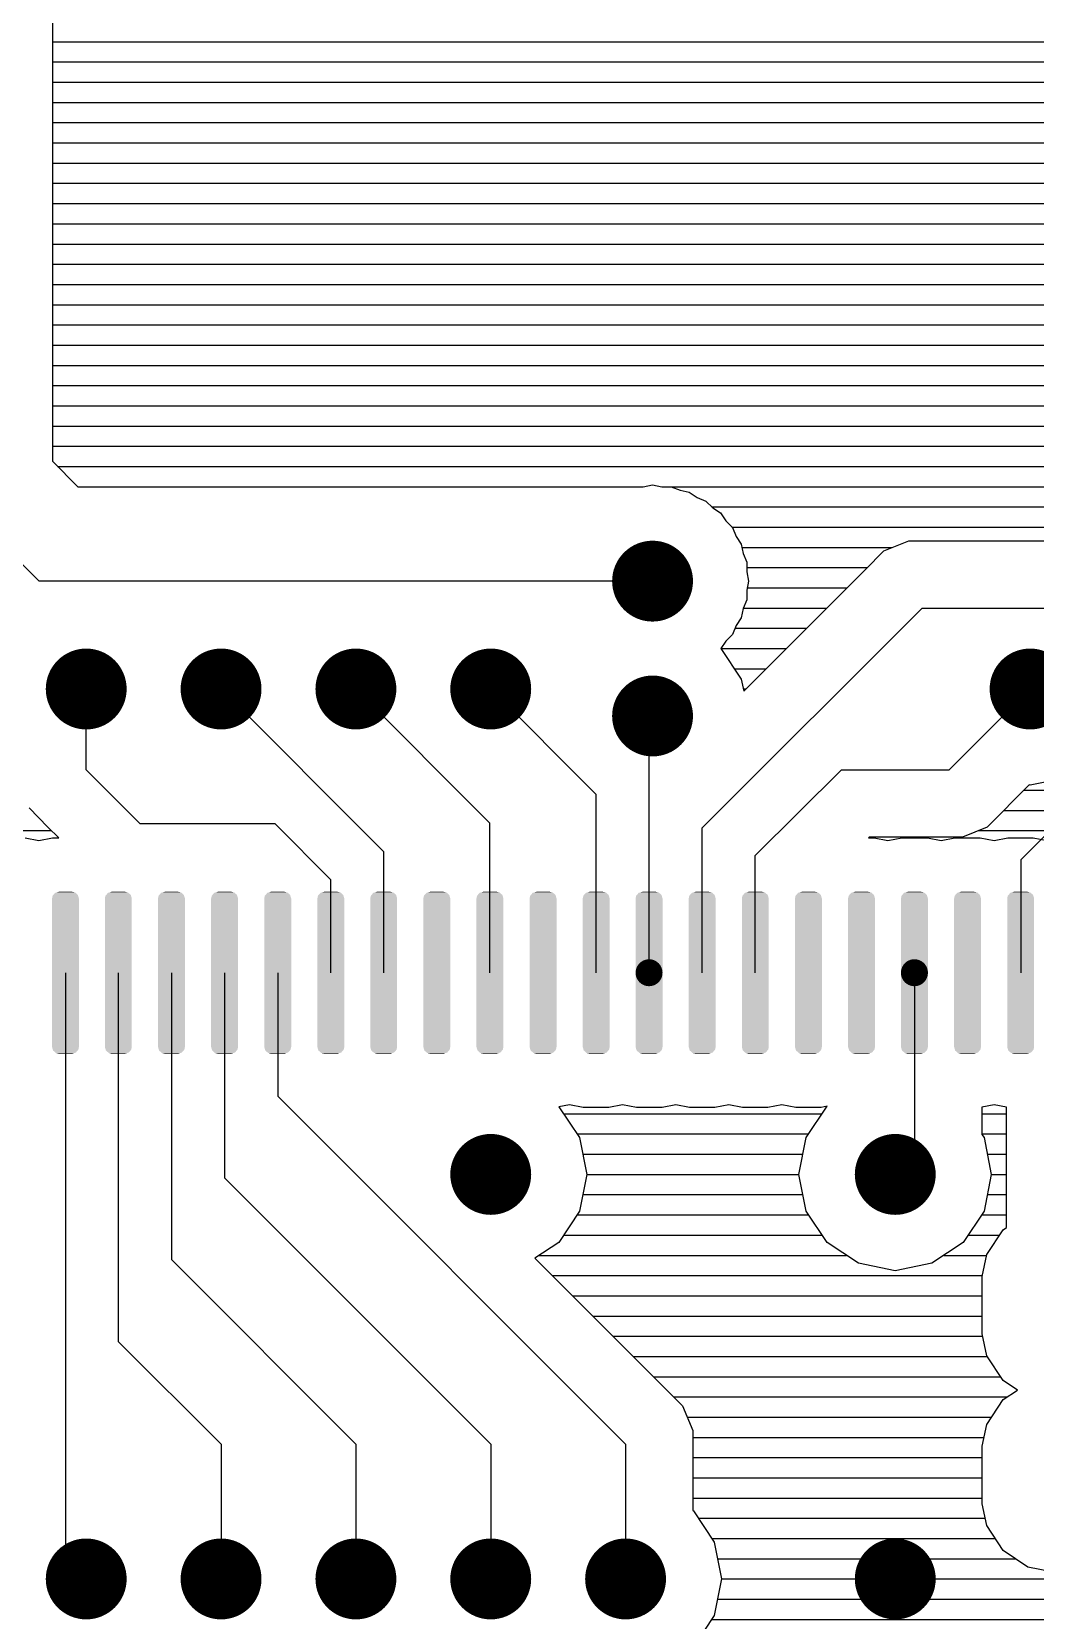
# Model space of a CAD drawing. Extents: x 295 to 953, y 10 to 290.
# Drawn here: x 776.16 to 796.95, y 116.76 to 149.67 of the extents above; entities that cross this region are included whole.
import ezdxf

# ---------------------------------------------------------------- set-up
doc = ezdxf.new("R2010")
doc.units = 0
doc.header["$LTSCALE"] = 5
doc.header["$MEASUREMENT"] = 0
doc.layers.get('0').update_dxf_attribs({"linetype": 'CONTINUOUS', "lineweight": 25})

msp = doc.modelspace()

# ---------------------------------------------------------------- linework, layer by layer
for p, q in [((776.592, 152.233), (776.592, 140.778)), ((776.592, 149.467), (806.113, 149.467)), ((776.592, 149.048), (806.074, 149.048)), ((776.592, 148.629), (806.091, 148.629)), ((776.592, 148.21), (806.085, 148.21)), ((776.592, 147.791), (806.074, 147.791)), ((776.592, 147.372), (806.124, 147.372)), ((776.592, 146.953), (806.074, 146.953)), ((776.592, 146.534), (806.074, 146.534)), ((776.592, 146.114), (806.102, 146.114)), ((776.592, 145.695), (806.074, 145.695)), ((776.592, 145.276), (806.102, 145.276)), ((776.592, 144.857), (806.074, 144.857)), ((776.592, 144.438), (806.074, 144.438)), ((776.592, 144.019), (806.124, 144.019)), ((776.592, 143.6), (806.074, 143.6)), ((776.592, 143.181), (806.08, 143.181)), ((776.592, 142.762), (806.091, 142.762)), ((776.592, 142.343), (806.074, 142.343)), ((776.592, 141.923), (806.113, 141.923)), ((776.592, 141.504), (806.074, 141.504)), ((776.592, 141.085), (806.074, 141.085)), ((776.592, 140.778), (777.117, 140.247)), ((776.698, 140.666), (806.113, 140.666)), ((777.117, 140.247), (788.83, 140.247)), ((777.117, 140.247), (788.83, 140.247)), ((788.83, 140.247), (789.025, 140.286)), ((789.025, 140.286), (789.215, 140.247)), ((789.215, 140.247), (806.074, 140.247)), ((789.215, 140.247), (789.411, 140.247)), ((789.411, 140.247), (789.595, 140.174)), ((776.312, 138.291), (774.636, 139.968)), ((789.595, 140.174), (789.785, 140.135)), ((789.785, 140.135), (789.947, 140.023)), ((789.947, 140.023), (790.132, 139.951)), ((790.132, 139.951), (790.271, 139.811)), ((790.249, 139.828), (806.091, 139.828)), ((790.271, 139.811), (790.433, 139.705)), ((790.433, 139.705), (790.54, 139.537)), ((790.54, 139.537), (790.679, 139.403)), ((790.668, 139.409), (806.085, 139.409)), ((790.679, 139.403), (790.757, 139.219)), ((790.757, 139.219), (790.864, 139.057)), ((790.864, 139.057), (790.903, 138.861)), ((790.875, 138.99), (793.993, 138.99)), ((793.428, 138.526), (793.82, 138.917)), ((793.82, 138.917), (794.334, 139.129)), ((794.334, 139.129), (798.24, 139.129)), ((790.903, 138.861), (790.981, 138.682)), ((790.981, 138.682), (790.981, 138.487)), ((790.981, 138.571), (793.473, 138.571)), ((789.025, 138.291), (776.312, 138.291)), ((790.914, 136.011), (793.428, 138.526)), ((790.981, 138.487), (791.014, 138.291)), ((791.014, 138.291), (790.981, 138.101)), ((790.981, 138.101), (790.981, 137.906)), ((790.987, 138.152), (793.054, 138.152)), ((790.053, 133.178), (794.613, 137.732)), ((790.903, 137.721), (790.864, 137.531)), ((790.981, 137.906), (790.903, 137.721)), ((790.908, 137.732), (792.635, 137.732)), ((794.613, 137.732), (797.966, 137.732)), ((790.757, 137.369), (790.679, 137.185)), ((790.735, 137.313), (792.216, 137.313)), ((790.864, 137.531), (790.757, 137.369)), ((790.54, 137.045), (790.439, 136.894)), ((790.679, 137.185), (790.54, 137.045)), ((790.439, 136.894), (791.797, 136.894)), ((790.439, 136.894), (790.864, 136.263)), ((790.724, 136.475), (791.378, 136.475)), ((790.864, 136.263), (790.914, 136.011)), ((777.29, 134.38), (777.29, 136.056)), ((783.454, 132.681), (780.084, 136.056)), ((785.656, 133.279), (782.878, 136.056)), ((787.857, 133.871), (785.672, 136.056)), ((788.953, 130.177), (788.953, 135.989)), ((788.953, 135.989), (789.025, 135.497)), ((790.903, 136.056), (790.959, 136.056)), ((795.172, 134.38), (796.848, 136.056)), ((778.408, 133.262), (777.29, 134.38)), ((791.154, 132.603), (792.937, 134.38)), ((792.937, 134.38), (795.172, 134.38)), ((796.832, 134.067), (795.96, 133.195)), ((796.725, 133.961), (806.214, 133.961)), ((796.848, 134.061), (796.832, 134.067)), ((797.608, 134.218), (796.848, 134.061)), ((787.857, 130.177), (787.857, 133.871)), ((797.966, 133.821), (796.653, 132.513)), ((776.497, 133.195), (776.106, 133.592)), ((796.306, 133.541), (806.583, 133.541)), ((752.72, 133.122), (776.57, 133.122)), ((776.022, 132.971), (776.307, 132.916)), ((776.307, 132.916), (776.592, 132.971)), ((776.72, 132.971), (776.497, 133.195)), ((776.592, 132.971), (776.72, 132.971)), ((781.202, 133.262), (778.408, 133.262)), ((782.359, 132.105), (781.202, 133.262)), ((785.656, 130.177), (785.656, 133.279)), ((790.053, 130.177), (790.053, 133.178)), ((793.512, 132.983), (793.501, 132.971)), ((793.501, 132.971), (793.618, 132.971)), ((795.446, 132.983), (793.512, 132.983)), ((793.618, 132.971), (793.903, 132.916)), ((793.903, 132.916), (794.188, 132.971)), ((794.188, 132.971), (794.719, 132.971)), ((794.719, 132.971), (795.004, 132.916)), ((795.004, 132.916), (795.289, 132.971)), ((795.289, 132.971), (795.815, 132.971)), ((795.96, 133.195), (795.446, 132.983)), ((795.787, 133.122), (810.98, 133.122)), ((795.815, 132.971), (796.105, 132.916)), ((796.105, 132.916), (796.39, 132.971)), ((796.39, 132.971), (796.915, 132.971)), ((796.915, 132.971), (797.2, 132.916)), ((783.454, 130.177), (783.454, 132.681)), ((791.154, 130.177), (791.154, 132.603)), ((796.653, 132.513), (796.653, 130.177)), ((782.359, 130.177), (782.359, 132.105)), ((776.86, 130.177), (776.86, 118.046)), ((777.955, 130.177), (777.955, 122.533)), ((779.056, 130.177), (779.056, 124.232)), ((780.157, 130.177), (780.157, 125.925)), ((781.258, 130.177), (781.258, 127.618)), ((794.451, 130.177), (794.451, 126.4)), ((781.258, 127.618), (788.466, 120.41)), ((787.304, 127.439), (787.086, 127.4)), ((787.086, 127.4), (787.511, 126.763)), ((787.589, 127.383), (787.304, 127.439)), ((788.12, 127.383), (787.589, 127.383)), ((788.405, 127.439), (788.12, 127.383)), ((788.69, 127.383), (788.405, 127.439)), ((789.221, 127.383), (788.69, 127.383)), ((789.506, 127.439), (789.221, 127.383)), ((789.791, 127.383), (789.506, 127.439)), ((790.316, 127.383), (789.791, 127.383)), ((790.607, 127.439), (790.316, 127.383)), ((790.892, 127.383), (790.607, 127.439)), ((791.417, 127.383), (790.892, 127.383)), ((791.702, 127.439), (791.417, 127.383)), ((791.992, 127.383), (791.702, 127.439)), ((792.518, 127.383), (791.992, 127.383)), ((792.21, 126.763), (792.641, 127.411)), ((792.641, 127.411), (792.518, 127.383)), ((796.105, 127.439), (795.848, 127.389)), ((795.848, 127.389), (795.848, 126.825)), ((796.357, 127.389), (796.105, 127.439)), ((796.357, 124.897), (796.357, 127.389)), ((787.181, 127.255), (792.54, 127.255)), ((795.848, 127.255), (796.357, 127.255)), ((787.461, 126.836), (792.261, 126.836)), ((787.511, 126.763), (787.662, 125.998)), ((792.059, 125.998), (792.21, 126.763)), ((795.848, 126.836), (796.357, 126.836)), ((795.848, 126.825), (795.893, 126.763)), ((795.893, 126.763), (796.044, 125.998)), ((787.578, 126.417), (792.143, 126.417)), ((794.451, 126.4), (794.054, 125.998)), ((795.96, 126.417), (796.357, 126.417)), ((780.157, 125.925), (785.672, 120.41)), ((787.662, 125.998), (787.511, 125.238)), ((787.662, 125.998), (792.059, 125.998)), ((792.21, 125.238), (792.059, 125.998)), ((796.044, 125.998), (795.893, 125.238)), ((796.044, 125.998), (796.357, 125.998)), ((787.578, 125.579), (792.143, 125.579)), ((795.96, 125.579), (796.357, 125.579)), ((787.511, 125.238), (787.081, 124.589)), ((787.461, 125.159), (792.261, 125.159)), ((792.641, 124.589), (792.21, 125.238)), ((795.893, 125.238), (795.463, 124.589)), ((795.843, 125.159), (796.357, 125.159)), ((795.949, 124.338), (796.29, 124.852)), ((796.29, 124.852), (796.357, 124.897)), ((787.081, 124.589), (786.589, 124.26)), ((787.181, 124.74), (792.54, 124.74)), ((793.289, 124.159), (792.641, 124.589)), ((795.463, 124.589), (794.814, 124.159)), ((795.563, 124.74), (796.217, 124.74)), ((779.056, 124.232), (782.878, 120.41)), ((786.589, 124.26), (789.254, 121.594)), ((786.678, 124.321), (793.043, 124.321)), ((794.054, 124.003), (793.289, 124.159)), ((794.814, 124.159), (794.054, 124.003)), ((795.06, 124.321), (795.943, 124.321)), ((795.854, 123.88), (795.949, 124.338)), ((786.946, 123.902), (795.859, 123.902)), ((795.854, 122.695), (795.854, 123.88)), ((787.366, 123.483), (795.854, 123.483)), ((787.785, 123.064), (795.854, 123.064)), ((777.955, 122.533), (780.084, 120.41)), ((788.204, 122.645), (795.865, 122.645)), ((795.949, 122.242), (795.854, 122.695)), ((788.623, 122.226), (795.954, 122.226)), ((796.29, 121.728), (795.949, 122.242)), ((789.042, 121.807), (796.234, 121.807)), ((789.254, 121.594), (789.645, 121.203)), ((796.586, 121.527), (796.29, 121.728)), ((796.29, 121.332), (796.586, 121.527)), ((789.461, 121.388), (796.373, 121.388)), ((789.645, 121.203), (789.863, 120.689)), ((795.949, 120.818), (796.29, 121.332)), ((789.746, 120.968), (796.049, 120.968)), ((795.854, 120.365), (795.949, 120.818)), ((789.863, 120.689), (789.863, 119.035)), ((789.863, 120.549), (795.893, 120.549)), ((780.084, 120.41), (780.084, 117.616)), ((782.878, 120.41), (782.878, 117.616)), ((785.672, 120.41), (785.672, 117.616)), ((788.466, 120.41), (788.466, 117.616)), ((795.854, 119.175), (795.854, 120.365)), ((789.863, 120.13), (795.854, 120.13)), ((789.863, 119.711), (795.854, 119.711)), ((789.863, 119.292), (795.854, 119.292)), ((795.949, 118.722), (795.854, 119.175)), ((789.863, 119.035), (789.875, 119.029)), ((789.875, 119.029), (790.305, 118.381)), ((789.975, 118.873), (795.915, 118.873)), ((796.29, 118.208), (795.949, 118.722)), ((790.255, 118.454), (796.122, 118.454)), ((790.305, 118.381), (790.456, 117.616)), ((796.804, 117.861), (796.29, 118.208)), ((776.86, 118.046), (777.29, 117.616)), ((790.372, 118.035), (796.547, 118.035)), ((797.262, 117.772), (796.804, 117.861)), ((790.456, 117.616), (790.305, 116.856)), ((790.456, 117.616), (800.179, 117.616)), ((790.372, 117.197), (800.793, 117.197)), ((790.305, 116.856), (789.875, 116.207)), ((790.255, 116.777), (817.245, 116.777))]:
    msp.add_line(p, q)
for points, const_width in [([(788.606, 138.291, 1), (789.444, 138.291, 1)], 0.838), ([(776.871, 136.056, 1), (777.709, 136.056, 1)], 0.838), ([(779.665, 136.056, 1), (780.503, 136.056, 1)], 0.838), ([(782.459, 136.056, 1), (783.297, 136.056, 1)], 0.838), ([(785.253, 136.056, 1), (786.091, 136.056, 1)], 0.838), ([(796.429, 136.056, 1), (797.267, 136.056, 1)], 0.838), ([(788.606, 135.497, 1), (789.444, 135.497, 1)], 0.838), ([(788.813, 130.177, 1), (789.092, 130.177, 1)], 0.279), ([(794.311, 130.177, 1), (794.591, 130.177, 1)], 0.279), ([(785.253, 125.998, 1), (786.091, 125.998, 1)], 0.838), ([(793.635, 125.998, 1), (794.473, 125.998, 1)], 0.838), ([(776.871, 117.616, 1), (777.709, 117.616, 1)], 0.838), ([(779.665, 117.616, 1), (780.503, 117.616, 1)], 0.838), ([(782.459, 117.616, 1), (783.297, 117.616, 1)], 0.838), ([(785.253, 117.616, 1), (786.091, 117.616, 1)], 0.838), ([(788.047, 117.616, 1), (788.885, 117.616, 1)], 0.838), ([(793.635, 117.616, 1), (794.473, 117.616, 1)], 0.838)]:
    msp.add_lwpolyline(points, format="xyb", close=True, dxfattribs=dict(const_width=const_width))
for points in [[(776.581, 131.714), (776.594, 131.773), (777.139, 131.714), (777.122, 131.773)], [(776.581, 128.641), (776.581, 131.714), (777.139, 128.641), (777.139, 131.714)], [(776.594, 131.773), (776.608, 131.789), (777.122, 131.773), (777.118, 131.789)], [(776.608, 131.789), (776.645, 131.832), (777.118, 131.789), (777.069, 131.832)], [(776.645, 131.832), (776.676, 131.841), (777.069, 131.832), (777.059, 131.841)], [(776.676, 131.841), (776.72, 131.854), (777.059, 131.841), (777, 131.854)], [(777.676, 131.714), (777.689, 131.773), (778.235, 131.714), (778.218, 131.773)], [(777.676, 128.641), (777.676, 131.714), (778.235, 128.641), (778.235, 131.714)], [(777.689, 131.773), (777.703, 131.789), (778.218, 131.773), (778.213, 131.789)], [(777.703, 131.789), (777.741, 131.832), (778.213, 131.789), (778.164, 131.832)], [(777.741, 131.832), (777.771, 131.841), (778.164, 131.832), (778.154, 131.841)], [(777.771, 131.841), (777.816, 131.854), (778.154, 131.841), (778.095, 131.854)], [(778.777, 131.714), (778.79, 131.773), (779.336, 131.714), (779.318, 131.773)], [(778.777, 128.641), (778.777, 131.714), (779.336, 128.641), (779.336, 131.714)], [(778.79, 131.773), (778.804, 131.789), (779.318, 131.773), (779.314, 131.789)], [(778.804, 131.789), (778.841, 131.832), (779.314, 131.789), (779.265, 131.832)], [(778.841, 131.832), (778.872, 131.841), (779.265, 131.832), (779.255, 131.841)], [(778.872, 131.841), (778.916, 131.854), (779.255, 131.841), (779.196, 131.854)], [(779.878, 131.714), (779.891, 131.773), (780.436, 131.714), (780.419, 131.773)], [(779.878, 128.641), (779.878, 131.714), (780.436, 128.641), (780.436, 131.714)], [(779.891, 131.773), (779.905, 131.789), (780.419, 131.773), (780.414, 131.789)], [(779.905, 131.789), (779.942, 131.832), (780.414, 131.789), (780.366, 131.832)], [(779.942, 131.832), (779.973, 131.841), (780.366, 131.832), (780.356, 131.841)], [(779.973, 131.841), (780.017, 131.854), (780.356, 131.841), (780.297, 131.854)], [(780.978, 131.714), (780.991, 131.773), (781.537, 131.714), (781.52, 131.773)], [(780.978, 128.641), (780.978, 131.714), (781.537, 128.641), (781.537, 131.714)], [(780.991, 131.773), (781.006, 131.789), (781.52, 131.773), (781.515, 131.789)], [(781.006, 131.789), (781.043, 131.832), (781.515, 131.789), (781.467, 131.832)], [(781.043, 131.832), (781.073, 131.841), (781.467, 131.832), (781.456, 131.841)], [(781.073, 131.841), (781.118, 131.854), (781.456, 131.841), (781.398, 131.854)], [(782.079, 131.714), (782.092, 131.773), (782.638, 131.714), (782.621, 131.773)], [(782.079, 128.641), (782.079, 131.714), (782.638, 128.641), (782.638, 131.714)], [(782.092, 131.773), (782.106, 131.789), (782.621, 131.773), (782.616, 131.789)], [(782.106, 131.789), (782.144, 131.832), (782.616, 131.789), (782.567, 131.832)], [(782.144, 131.832), (782.174, 131.841), (782.567, 131.832), (782.557, 131.841)], [(782.174, 131.841), (782.219, 131.854), (782.557, 131.841), (782.498, 131.854)], [(783.175, 131.714), (783.188, 131.773), (783.733, 131.714), (783.716, 131.773)], [(783.175, 128.641), (783.175, 131.714), (783.733, 128.641), (783.733, 131.714)], [(783.188, 131.773), (783.202, 131.789), (783.716, 131.773), (783.711, 131.789)], [(783.202, 131.789), (783.239, 131.832), (783.711, 131.789), (783.663, 131.832)], [(783.239, 131.832), (783.269, 131.841), (783.663, 131.832), (783.653, 131.841)], [(783.269, 131.841), (783.314, 131.854), (783.653, 131.841), (783.594, 131.854)], [(784.275, 131.714), (784.288, 131.773), (784.834, 131.714), (784.817, 131.773)], [(784.275, 128.641), (784.275, 131.714), (784.834, 128.641), (784.834, 131.714)], [(784.288, 131.773), (784.303, 131.789), (784.817, 131.773), (784.812, 131.789)], [(784.303, 131.789), (784.34, 131.832), (784.812, 131.789), (784.764, 131.832)], [(784.34, 131.832), (784.37, 131.841), (784.764, 131.832), (784.753, 131.841)], [(784.37, 131.841), (784.415, 131.854), (784.753, 131.841), (784.694, 131.854)], [(785.376, 131.714), (785.389, 131.773), (785.935, 131.714), (785.918, 131.773)], [(785.376, 128.641), (785.376, 131.714), (785.935, 128.641), (785.935, 131.714)], [(785.389, 131.773), (785.403, 131.789), (785.918, 131.773), (785.913, 131.789)], [(785.403, 131.789), (785.441, 131.832), (785.913, 131.789), (785.864, 131.832)], [(785.441, 131.832), (785.471, 131.841), (785.864, 131.832), (785.854, 131.841)], [(785.471, 131.841), (785.516, 131.854), (785.854, 131.841), (785.795, 131.854)], [(786.477, 131.714), (786.49, 131.773), (787.036, 131.714), (787.019, 131.773)], [(786.477, 128.641), (786.477, 131.714), (787.036, 128.641), (787.036, 131.714)], [(786.49, 131.773), (786.504, 131.789), (787.019, 131.773), (787.014, 131.789)], [(786.504, 131.789), (786.542, 131.832), (787.014, 131.789), (786.965, 131.832)], [(786.542, 131.832), (786.572, 131.841), (786.965, 131.832), (786.955, 131.841)], [(786.572, 131.841), (786.617, 131.854), (786.955, 131.841), (786.896, 131.854)], [(787.578, 131.714), (787.591, 131.773), (788.137, 131.714), (788.119, 131.773)], [(787.578, 128.641), (787.578, 131.714), (788.137, 128.641), (788.137, 131.714)], [(787.591, 131.773), (787.605, 131.789), (788.119, 131.773), (788.115, 131.789)], [(787.605, 131.789), (787.642, 131.832), (788.115, 131.789), (788.066, 131.832)], [(787.642, 131.832), (787.673, 131.841), (788.066, 131.832), (788.056, 131.841)], [(787.673, 131.841), (787.718, 131.854), (788.056, 131.841), (787.997, 131.854)], [(788.673, 131.714), (788.686, 131.773), (789.232, 131.714), (789.215, 131.773)], [(788.673, 128.641), (788.673, 131.714), (789.232, 128.641), (789.232, 131.714)], [(788.686, 131.773), (788.7, 131.789), (789.215, 131.773), (789.21, 131.789)], [(788.7, 131.789), (788.738, 131.832), (789.21, 131.789), (789.161, 131.832)], [(788.738, 131.832), (788.768, 131.841), (789.161, 131.832), (789.151, 131.841)], [(788.768, 131.841), (788.813, 131.854), (789.151, 131.841), (789.092, 131.854)], [(789.774, 131.714), (789.787, 131.773), (790.333, 131.714), (790.316, 131.773)], [(789.774, 128.641), (789.774, 131.714), (790.333, 128.641), (790.333, 131.714)], [(789.787, 131.773), (789.801, 131.789), (790.316, 131.773), (790.311, 131.789)], [(789.801, 131.789), (789.839, 131.832), (790.311, 131.789), (790.262, 131.832)], [(789.839, 131.832), (789.869, 131.841), (790.262, 131.832), (790.252, 131.841)], [(789.869, 131.841), (789.914, 131.854), (790.252, 131.841), (790.193, 131.854)], [(790.875, 131.714), (790.888, 131.773), (791.434, 131.714), (791.416, 131.773)], [(790.875, 128.641), (790.875, 131.714), (791.434, 128.641), (791.434, 131.714)], [(790.888, 131.773), (790.902, 131.789), (791.416, 131.773), (791.412, 131.789)], [(790.902, 131.789), (790.939, 131.832), (791.412, 131.789), (791.363, 131.832)], [(790.939, 131.832), (790.97, 131.841), (791.363, 131.832), (791.353, 131.841)], [(790.97, 131.841), (791.014, 131.854), (791.353, 131.841), (791.294, 131.854)], [(791.976, 131.714), (791.989, 131.773), (792.534, 131.714), (792.517, 131.773)], [(791.976, 128.641), (791.976, 131.714), (792.534, 128.641), (792.534, 131.714)], [(791.989, 131.773), (792.003, 131.789), (792.517, 131.773), (792.513, 131.789)], [(792.003, 131.789), (792.04, 131.832), (792.513, 131.789), (792.464, 131.832)], [(792.04, 131.832), (792.071, 131.841), (792.464, 131.832), (792.454, 131.841)], [(792.071, 131.841), (792.115, 131.854), (792.454, 131.841), (792.395, 131.854)], [(793.076, 131.714), (793.09, 131.773), (793.635, 131.714), (793.618, 131.773)], [(793.076, 128.641), (793.076, 131.714), (793.635, 128.641), (793.635, 131.714)], [(793.09, 131.773), (793.104, 131.789), (793.618, 131.773), (793.613, 131.789)], [(793.104, 131.789), (793.141, 131.832), (793.613, 131.789), (793.565, 131.832)], [(793.141, 131.832), (793.171, 131.841), (793.565, 131.832), (793.554, 131.841)], [(793.171, 131.841), (793.216, 131.854), (793.554, 131.841), (793.496, 131.854)], [(794.172, 131.714), (794.185, 131.773), (794.731, 131.714), (794.713, 131.773)], [(794.172, 128.641), (794.172, 131.714), (794.731, 128.641), (794.731, 131.714)], [(794.185, 131.773), (794.199, 131.789), (794.713, 131.773), (794.709, 131.789)], [(794.199, 131.789), (794.236, 131.832), (794.709, 131.789), (794.66, 131.832)], [(794.236, 131.832), (794.267, 131.841), (794.66, 131.832), (794.65, 131.841)], [(794.267, 131.841), (794.311, 131.854), (794.65, 131.841), (794.591, 131.854)], [(795.273, 131.714), (795.286, 131.773), (795.831, 131.714), (795.814, 131.773)], [(795.273, 128.641), (795.273, 131.714), (795.831, 128.641), (795.831, 131.714)], [(795.286, 131.773), (795.3, 131.789), (795.814, 131.773), (795.809, 131.789)], [(795.3, 131.789), (795.337, 131.832), (795.809, 131.789), (795.761, 131.832)], [(795.337, 131.832), (795.367, 131.841), (795.761, 131.832), (795.751, 131.841)], [(795.367, 131.841), (795.412, 131.854), (795.751, 131.841), (795.692, 131.854)], [(796.373, 131.714), (796.386, 131.773), (796.932, 131.714), (796.915, 131.773)], [(796.373, 128.641), (796.373, 131.714), (796.932, 128.641), (796.932, 131.714)], [(796.386, 131.773), (796.401, 131.789), (796.915, 131.773), (796.91, 131.789)], [(796.401, 131.789), (796.438, 131.832), (796.91, 131.789), (796.862, 131.832)], [(796.438, 131.832), (796.468, 131.841), (796.862, 131.832), (796.851, 131.841)], [(796.468, 131.841), (796.513, 131.854), (796.851, 131.841), (796.792, 131.854)], [(776.598, 128.582), (776.581, 128.641), (777.126, 128.582), (777.139, 128.641)], [(776.603, 128.566), (776.598, 128.582), (777.112, 128.566), (777.126, 128.582)], [(776.651, 128.523), (776.603, 128.566), (777.075, 128.523), (777.112, 128.566)], [(776.661, 128.514), (776.651, 128.523), (777.045, 128.514), (777.075, 128.523)], [(776.72, 128.501), (776.661, 128.514), (777, 128.501), (777.045, 128.514)], [(777.693, 128.582), (777.676, 128.641), (778.222, 128.582), (778.235, 128.641)], [(777.698, 128.566), (777.693, 128.582), (778.208, 128.566), (778.222, 128.582)], [(777.747, 128.523), (777.698, 128.566), (778.17, 128.523), (778.208, 128.566)], [(777.757, 128.514), (777.747, 128.523), (778.14, 128.514), (778.17, 128.523)], [(777.816, 128.501), (777.757, 128.514), (778.095, 128.501), (778.14, 128.514)], [(778.794, 128.582), (778.777, 128.641), (779.323, 128.582), (779.336, 128.641)], [(778.799, 128.566), (778.794, 128.582), (779.308, 128.566), (779.323, 128.582)], [(778.847, 128.523), (778.799, 128.566), (779.271, 128.523), (779.308, 128.566)], [(778.858, 128.514), (778.847, 128.523), (779.241, 128.514), (779.271, 128.523)], [(778.916, 128.501), (778.858, 128.514), (779.196, 128.501), (779.241, 128.514)], [(779.895, 128.582), (779.878, 128.641), (780.423, 128.582), (780.436, 128.641)], [(779.9, 128.566), (779.895, 128.582), (780.409, 128.566), (780.423, 128.582)], [(779.948, 128.523), (779.9, 128.566), (780.372, 128.523), (780.409, 128.566)], [(779.958, 128.514), (779.948, 128.523), (780.341, 128.514), (780.372, 128.523)], [(780.017, 128.501), (779.958, 128.514), (780.297, 128.501), (780.341, 128.514)], [(780.996, 128.582), (780.978, 128.641), (781.524, 128.582), (781.537, 128.641)], [(781, 128.566), (780.996, 128.582), (781.51, 128.566), (781.524, 128.582)], [(781.049, 128.523), (781, 128.566), (781.473, 128.523), (781.51, 128.566)], [(781.059, 128.514), (781.049, 128.523), (781.442, 128.514), (781.473, 128.523)], [(781.118, 128.501), (781.059, 128.514), (781.398, 128.501), (781.442, 128.514)], [(782.096, 128.582), (782.079, 128.641), (782.625, 128.582), (782.638, 128.641)], [(782.101, 128.566), (782.096, 128.582), (782.611, 128.566), (782.625, 128.582)], [(782.15, 128.523), (782.101, 128.566), (782.573, 128.523), (782.611, 128.566)], [(782.16, 128.514), (782.15, 128.523), (782.543, 128.514), (782.573, 128.523)], [(782.219, 128.501), (782.16, 128.514), (782.498, 128.501), (782.543, 128.514)], [(783.192, 128.582), (783.175, 128.641), (783.72, 128.582), (783.733, 128.641)], [(783.196, 128.566), (783.192, 128.582), (783.706, 128.566), (783.72, 128.582)], [(783.245, 128.523), (783.196, 128.566), (783.669, 128.523), (783.706, 128.566)], [(783.255, 128.514), (783.245, 128.523), (783.638, 128.514), (783.669, 128.523)], [(783.314, 128.501), (783.255, 128.514), (783.594, 128.501), (783.638, 128.514)], [(784.293, 128.582), (784.275, 128.641), (784.821, 128.582), (784.834, 128.641)], [(784.297, 128.566), (784.293, 128.582), (784.807, 128.566), (784.821, 128.582)], [(784.346, 128.523), (784.297, 128.566), (784.77, 128.523), (784.807, 128.566)], [(784.356, 128.514), (784.346, 128.523), (784.739, 128.514), (784.77, 128.523)], [(784.415, 128.501), (784.356, 128.514), (784.694, 128.501), (784.739, 128.514)], [(785.393, 128.582), (785.376, 128.641), (785.922, 128.582), (785.935, 128.641)], [(785.398, 128.566), (785.393, 128.582), (785.908, 128.566), (785.922, 128.582)], [(785.447, 128.523), (785.398, 128.566), (785.87, 128.523), (785.908, 128.566)], [(785.457, 128.514), (785.447, 128.523), (785.84, 128.514), (785.87, 128.523)], [(785.516, 128.501), (785.457, 128.514), (785.795, 128.501), (785.84, 128.514)], [(786.494, 128.582), (786.477, 128.641), (787.023, 128.582), (787.036, 128.641)], [(786.499, 128.566), (786.494, 128.582), (787.009, 128.566), (787.023, 128.582)], [(786.548, 128.523), (786.499, 128.566), (786.971, 128.523), (787.009, 128.566)], [(786.558, 128.514), (786.548, 128.523), (786.941, 128.514), (786.971, 128.523)], [(786.617, 128.501), (786.558, 128.514), (786.896, 128.501), (786.941, 128.514)], [(787.595, 128.582), (787.578, 128.641), (788.124, 128.582), (788.137, 128.641)], [(787.6, 128.566), (787.595, 128.582), (788.109, 128.566), (788.124, 128.582)], [(787.649, 128.523), (787.6, 128.566), (788.072, 128.523), (788.109, 128.566)], [(787.659, 128.514), (787.649, 128.523), (788.042, 128.514), (788.072, 128.523)], [(787.718, 128.501), (787.659, 128.514), (787.997, 128.501), (788.042, 128.514)], [(788.69, 128.582), (788.673, 128.641), (789.219, 128.582), (789.232, 128.641)], [(788.695, 128.566), (788.69, 128.582), (789.205, 128.566), (789.219, 128.582)], [(788.744, 128.523), (788.695, 128.566), (789.167, 128.523), (789.205, 128.566)], [(788.754, 128.514), (788.744, 128.523), (789.137, 128.514), (789.167, 128.523)], [(788.813, 128.501), (788.754, 128.514), (789.092, 128.501), (789.137, 128.514)], [(789.791, 128.582), (789.774, 128.641), (790.32, 128.582), (790.333, 128.641)], [(789.796, 128.566), (789.791, 128.582), (790.306, 128.566), (790.32, 128.582)], [(789.845, 128.523), (789.796, 128.566), (790.268, 128.523), (790.306, 128.566)], [(789.855, 128.514), (789.845, 128.523), (790.238, 128.514), (790.268, 128.523)], [(789.914, 128.501), (789.855, 128.514), (790.193, 128.501), (790.238, 128.514)], [(790.892, 128.582), (790.875, 128.641), (791.421, 128.582), (791.434, 128.641)], [(790.897, 128.566), (790.892, 128.582), (791.406, 128.566), (791.421, 128.582)], [(790.945, 128.523), (790.897, 128.566), (791.369, 128.523), (791.406, 128.566)], [(790.956, 128.514), (790.945, 128.523), (791.339, 128.514), (791.369, 128.523)], [(791.014, 128.501), (790.956, 128.514), (791.294, 128.501), (791.339, 128.514)], [(791.993, 128.582), (791.976, 128.641), (792.521, 128.582), (792.534, 128.641)], [(791.998, 128.566), (791.993, 128.582), (792.507, 128.566), (792.521, 128.582)], [(792.046, 128.523), (791.998, 128.566), (792.47, 128.523), (792.507, 128.566)], [(792.056, 128.514), (792.046, 128.523), (792.439, 128.514), (792.47, 128.523)], [(792.115, 128.501), (792.056, 128.514), (792.395, 128.501), (792.439, 128.514)], [(793.094, 128.582), (793.076, 128.641), (793.622, 128.582), (793.635, 128.641)], [(793.098, 128.566), (793.094, 128.582), (793.608, 128.566), (793.622, 128.582)], [(793.147, 128.523), (793.098, 128.566), (793.571, 128.523), (793.608, 128.566)], [(793.157, 128.514), (793.147, 128.523), (793.54, 128.514), (793.571, 128.523)], [(793.216, 128.501), (793.157, 128.514), (793.496, 128.501), (793.54, 128.514)], [(794.189, 128.582), (794.172, 128.641), (794.717, 128.582), (794.731, 128.641)], [(794.194, 128.566), (794.189, 128.582), (794.703, 128.566), (794.717, 128.582)], [(794.242, 128.523), (794.194, 128.566), (794.666, 128.523), (794.703, 128.566)], [(794.252, 128.514), (794.242, 128.523), (794.636, 128.514), (794.666, 128.523)], [(794.311, 128.501), (794.252, 128.514), (794.591, 128.501), (794.636, 128.514)], [(795.29, 128.582), (795.273, 128.641), (795.818, 128.582), (795.831, 128.641)], [(795.294, 128.566), (795.29, 128.582), (795.804, 128.566), (795.818, 128.582)], [(795.343, 128.523), (795.294, 128.566), (795.767, 128.523), (795.804, 128.566)], [(795.353, 128.514), (795.343, 128.523), (795.736, 128.514), (795.767, 128.523)], [(795.412, 128.501), (795.353, 128.514), (795.692, 128.501), (795.736, 128.514)], [(796.391, 128.582), (796.373, 128.641), (796.919, 128.582), (796.932, 128.641)], [(796.395, 128.566), (796.391, 128.582), (796.905, 128.566), (796.919, 128.582)], [(796.444, 128.523), (796.395, 128.566), (796.868, 128.523), (796.905, 128.566)], [(796.454, 128.514), (796.444, 128.523), (796.837, 128.514), (796.868, 128.523)], [(796.513, 128.501), (796.454, 128.514), (796.792, 128.501), (796.837, 128.514)]]:
    msp.add_solid(points)

doc.saveas('drawing.dxf')
